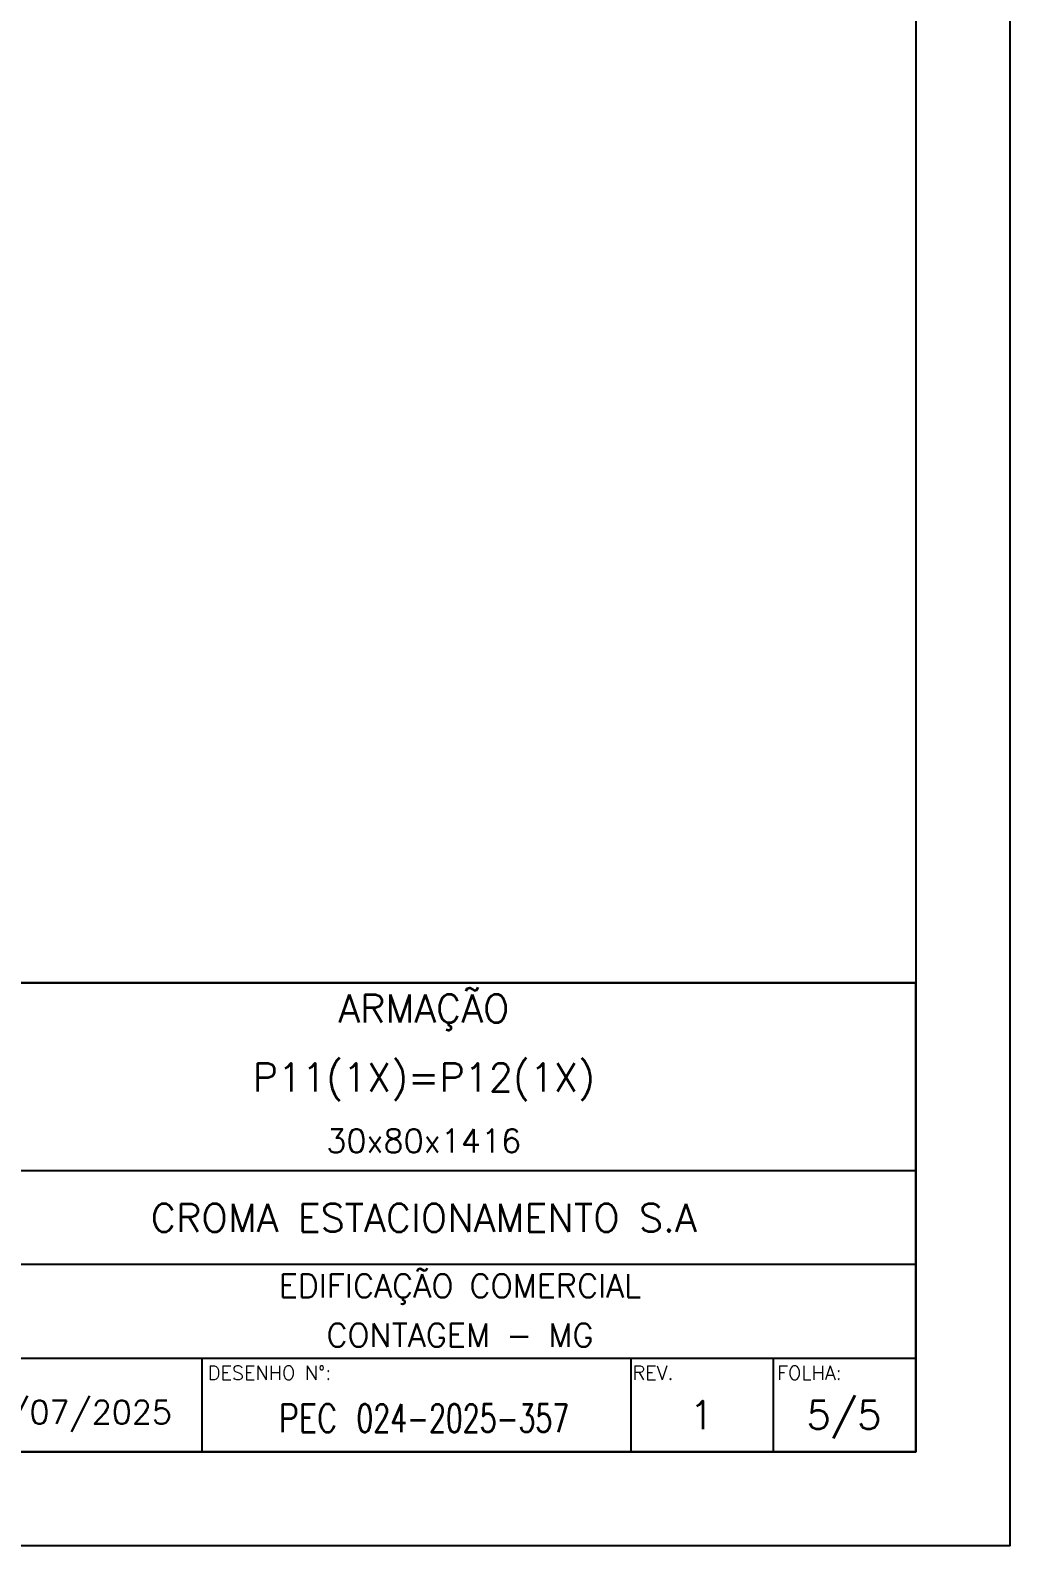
# Model space of a CAD drawing. Header units: centimetres. Extents: x 1658 to 19651, y 8294 to 11444.
# Drawn here: x 18867 to 19651, y 8294 to 9506 of the extents above; entities that cross this region are included whole.
import ezdxf
from ezdxf.enums import TextEntityAlignment as Align

# ---------------------------------------------------------------- set-up
doc = ezdxf.new("R2010")
doc.units = ezdxf.units.CM
doc.header["$LTSCALE"] = 50
doc.header["$MEASUREMENT"] = 0
doc.layers.add('FORMATO-PRECON', color=2, linetype='Continuous')
doc.layers.add('HACHURAS-PRECON', color=1, linetype='Continuous')
doc.styles.add('PRECON-ROMANS', font='romans.shx')
doc.styles.add('R60', font='ROMANS.shx', dxfattribs={"height": 2})
doc.styles.add('ROMANS', font='ROMANS.SHX', dxfattribs={"oblique": 15, "height": 3})

# ---------------------------------------------------------------- blocks, each defined once
blk = doc.blocks.new('A$C2E607E54')
at = {"layer": 'FORMATO-PRECON'}
blk.add_lwpolyline([(0, 4200), (2970, 4200), (2970, 0), (0, 0)], close=True, dxfattribs=at)
at = {"layer": 'FORMATO-PRECON', "color": 6}
blk.add_lwpolyline([(100, 3950), (2870, 3950), (2870, 100), (100, 100)], close=True, dxfattribs=at)
blk = doc.blocks.new('CARIMBO')
at = {"layer": 'FORMATO-PRECON', "color": 6}
for p, q in [((-1050, 300), (0, 300)), ((-1750, 200), (0, 200)), ((-1750, 100), (0, 100)), ((-303.9, 0), (-303.9, 100)), ((-152, 0), (-152, 100))]:
    blk.add_line(p, q, dxfattribs=at)
blk.add_lwpolyline([(-1750, 500), (0, 500), (0, 0), (-1750, 0)], close=True, dxfattribs=at)
blk.add_lwpolyline([(-761.3, 0), (-761.3, 100)], dxfattribs=at)
at = {"layer": 'FORMATO-PRECON', "style": 'ROMANS'}
for s, p in [('DESENHO N%%d:', (-755.3, 76.7)), ('REV.', (-302.3, 76.7)), ('FOLHA:', (-148, 76.7))]:
    blk.add_text(s, height=15, dxfattribs=at).set_placement(p)
at = {"layer": 'FORMATO-PRECON', "color": 4, "linetype": 'ByBlock', "style": 'R60', "width": 0.8}
blk.add_text('PEC', height=30, dxfattribs=at).set_placement((-679.9, 21))
at = {"layer": 'FORMATO-PRECON', "color": 5, "style": 'PRECON-ROMANS', "flags": 8}
for p in [(-524.8, 472.6), (-525, 423), (-525, 399.4), (-525, 376)]:
    blk.add_attdef('X', text='', height=30, dxfattribs=at).set_placement(p, align=Align.MIDDLE_CENTER)
at = {"layer": 'FORMATO-PRECON', "color": 3, "style": 'PRECON-ROMANS', "flags": 8}
for p in [(-525, 331.7), (-486.3, 177), (-486.3, 124.4)]:
    blk.add_attdef('X', text='', height=25, dxfattribs=at).set_placement(p, align=Align.MIDDLE_CENTER)
at = {"layer": 'FORMATO-PRECON', "color": 4, "style": 'PRECON-ROMANS', "flags": 8}
for p in [(-525, 249.6), (-483.3, 36), (-228.7, 39.4), (-76.7, 39.4)]:
    blk.add_attdef('X', text='', height=30, dxfattribs=at).set_placement(p, align=Align.MIDDLE_CENTER)
at = {"layer": 'FORMATO-PRECON', "color": 2, "style": 'PRECON-ROMANS', "flags": 8}
for height, p in [(20, (-1635.8, 142.3)), (20, (-1402.5, 142.3)), (20, (-1169.1, 142.3)), (20, (-1635.8, 42.3)), (30, (-902.7, 42.3))]:
    blk.add_attdef('X', text='', height=height, dxfattribs=at).set_placement(p, align=Align.MIDDLE_CENTER)

msp = doc.modelspace()

# ---------------------------------------------------------------- linework, layer by layer
at = {"layer": 'FORMATO-PRECON', "color": 6}
msp.add_lwpolyline([(19575.86, 8743.94), (17498.36, 8743.94), (17498.36, 8368.94), (19575.86, 8368.94)], close=True, dxfattribs=at)

# ---------------------------------------------------------------- block references
at = {"layer": 'FORMATO-PRECON'}
ref = msp.add_blockref('CARIMBO', (19575.86, 8368.94), dxfattribs=dict(at, xscale=0.7499999918802306, yscale=0.7499999918802306, zscale=0.7499999918802306))
ref.add_attrib('X', 'ARMAÇÃO', dxfattribs={"color": 5, "height": 22.5, "style": 'PRECON-ROMANS', "flags": 8}).set_placement((19182.23, 8723.42), align=Align.MIDDLE_CENTER)
ref.add_attrib('X', 'P11(1X)=P12(1X)', dxfattribs={"color": 5, "height": 22.5, "style": 'PRECON-ROMANS', "flags": 8}).set_placement((19182.12, 8668.47), align=Align.MIDDLE_CENTER)
ref.add_attrib('X', '30x80x1416', dxfattribs={"color": 3, "height": 18.75, "style": 'PRECON-ROMANS', "flags": 8}).set_placement((19182.12, 8617.7), align=Align.MIDDLE_CENTER)
ref.add_attrib('X', 'CROMA ESTACIONAMENTO S.A', dxfattribs={"color": 4, "height": 22.5, "style": 'PRECON-ROMANS', "flags": 8}).set_placement((19182.12, 8556.14), align=Align.MIDDLE_CENTER)
ref.add_attrib('X', 'EDIFICAÇÃO COMERCIAL', dxfattribs={"color": 3, "height": 18.75, "style": 'PRECON-ROMANS', "flags": 8}).set_placement((19211.11, 8501.67), align=Align.MIDDLE_CENTER)
ref.add_attrib('X', 'CONTAGEM - MG', dxfattribs={"color": 3, "height": 18.75, "style": 'PRECON-ROMANS', "flags": 8}).set_placement((19211.11, 8462.26), align=Align.MIDDLE_CENTER)
ref.add_attrib('X', '07/07/2025', dxfattribs={"color": 2, "height": 18.75, "style": 'PRECON-ROMANS'}).set_placement((18898.8, 8400.7), align=Align.MIDDLE_CENTER)
ref.add_attrib('X', '024-2025-357', dxfattribs={"color": 4, "height": 22.5, "style": 'PRECON-ROMANS', "width": 0.7}).set_placement((19213.36, 8395.93), align=Align.MIDDLE_CENTER)
ref.add_attrib('X', '1', dxfattribs={"color": 4, "height": 22.5, "style": 'PRECON-ROMANS'}).set_placement((19404.36, 8398.48), align=Align.MIDDLE_CENTER)
ref.add_attrib('X', '5/5', dxfattribs={"color": 4, "height": 22.5, "style": 'PRECON-ROMANS'}).set_placement((19518.33, 8398.48), align=Align.MIDDLE_CENTER)
at = {"layer": 'HACHURAS-PRECON', "xscale": 0.7499999999999996, "yscale": 0.7499999999999996, "zscale": 0.7499999999999996}
msp.add_blockref('A$C2E607E54', (17423.36, 8293.94), dxfattribs=at)

doc.saveas('drawing.dxf')
